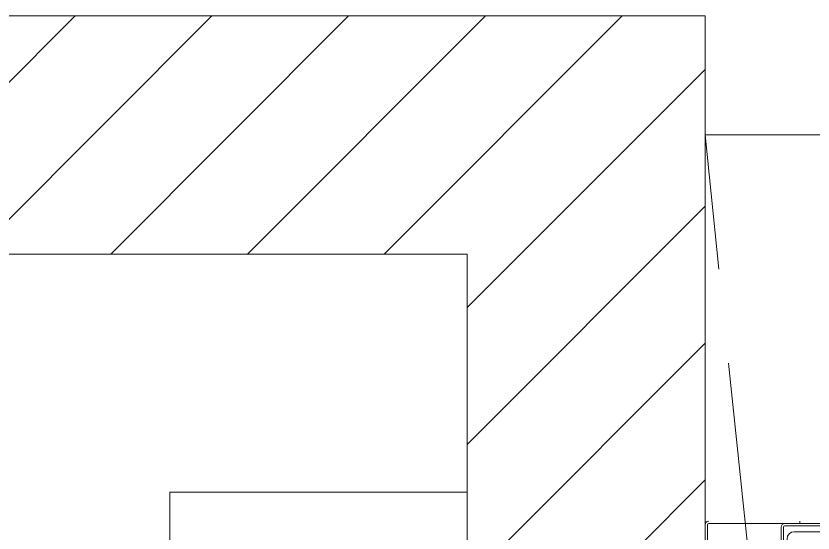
# Model space of a CAD drawing. Header units: millimetres. Extents: x -162958 to 167200, y -450 to 146301.
# Drawn here: x 138070 to 138740, y 134716 to 135150 of the extents above; entities that cross this region are included whole.
import ezdxf

# ---------------------------------------------------------------- set-up
doc = ezdxf.new("R2010")
doc.units = ezdxf.units.MM
doc.linetypes.add('Xr_MB nha xuong CM2$0$Xr_MB nha xuong + VP$0$HIDDEN', pattern=[9.524999999999999, 6.349999999999999, -3.174999999999999])
doc.linetypes.add('Xr_MB nha xuong CM2$0$Xr_MB nha xuong + VP$0$HIDDENX2', pattern=[0.75, 0.5, -0.25])
for name, color, linetype, lineweight in [('Xr_MB nha xuong CM2$0$A-Solid-Wall H', 9, 'Continuous', 18), ('Xr_MB nha xuong CM2$0$A-Solid-WallC', 2, 'Continuous', 5), ('Xr_MB nha xuong CM2$0$Xr_MB nha xuong + VP$0$147CUA', 147, 'Continuous', 5), ('Xr_MB nha xuong CM2$0$Xr_MB nha xuong + VP$0$CJSC.11-Khuat', 169, 'Xr_MB nha xuong CM2$0$Xr_MB nha xuong + VP$0$HIDDENX2', 5), ('Xr_MB nha xuong CM2$0$Xr_MB nha xuong + VP$0$CJSC.2-Tuong', 8, 'Continuous', 5), ('Xr_MB nha xuong CM2$0$Xr_MB nha xuong + VP$0$CJSC.8-Cua', 15, 'Continuous', 5)]:
    doc.layers.add(name, color=color, linetype=linetype, lineweight=lineweight)

# ---------------------------------------------------------------- blocks, each defined once
blk = doc.blocks.new('Xr_MB nha xuong CM2$0$2026Xr_MB nha xuong + VP$0$20240511cua cuon 5x4m')
at = {"layer": 'Xr_MB nha xuong CM2$0$Xr_MB nha xuong + VP$0$147CUA', "color": 0}
for p, q in [((440743.5059297641, 1781270.203916122), (440743.5059297641, 1781236.921398686)), ((440736.7190503737, 1781259.202518442), (440736.7190503737, 1781165.056465852)), ((440738.6862617905, 1781228.990836924), (440738.6862617905, 1781259.202518442)), ((440736.7190503737, 1781241.777711138), (440734.7518389558, 1781241.777711138)), ((440736.7190503737, 1781209.318722748), (440736.7190503737, 1781239.530404267)), ((440762.292798802, 1781228.007231215), (440739.6698674995, 1781228.007231215)), ((440762.292798802, 1781226.040019797), (440739.6698674995, 1781226.040019797)), ((440737.7026560825, 1781164.072860143), (440779.4528082784, 1781164.072860143)), ((440737.7026560825, 1781162.105648725), (440779.4528082784, 1781162.105648725))]:
    blk.add_line(p, q, dxfattribs=at)
for centre, radius, end in [((440749.5059245878, 1781236.921398686), 5.999994823680026, 0), ((440739.6698674995, 1781228.990836924), 2.950817126402398, 270), ((440739.6698674995, 1781228.990836924), 0.9836057088396046, 270), ((440737.7026560825, 1781165.056465852), 2.950817126402398, 270), ((440737.7026560825, 1781165.056465852), 0.9836057088396046, 270)]:
    blk.add_arc(centre, radius, 180, end, dxfattribs=at)
at = {"layer": 'Xr_MB nha xuong CM2$0$Xr_MB nha xuong + VP$0$CJSC.11-Khuat', "linetype": 'Xr_MB nha xuong CM2$0$Xr_MB nha xuong + VP$0$HIDDEN', "ltscale": 25}
blk.add_line((445260.2429716208, 1781662.105648726), (440410.2436418102, 1781162.105648725), dxfattribs=at)
blk.add_lwpolyline([(445260.2429716208, 1781162.105648726), (440410.2436418102, 1781162.105648725), (440410.2436418102, 1781662.105648726), (445260.2429716208, 1781662.105648726)], close=True, dxfattribs=at)
blk = doc.blocks.new('Xr_MB nha xuong CM2$0$2026Xr_MB nha xuong + VP$0$20240511CUA CUON NHANH 5X4M')
at = {"layer": 'Xr_MB nha xuong CM2$0$Xr_MB nha xuong + VP$0$CJSC.11-Khuat', "linetype": 'Xr_MB nha xuong CM2$0$Xr_MB nha xuong + VP$0$HIDDEN', "ltscale": 10}
blk.add_lwpolyline([(533010.08017604, 1692322.355879378), (533010.08017604, 1688022.355879378), (532760.08017604, 1688022.355879378), (532760.08017604, 1692322.355879378)], close=True, dxfattribs=at)
at = {"layer": 'Xr_MB nha xuong CM2$0$Xr_MB nha xuong + VP$0$CJSC.8-Cua', "color": 6}
blk.add_lwpolyline([(533010.08017604, 1692172.355879378), (533010.08017604, 1692322.355879378), (532760.08017604, 1692322.355879378), (532760.08017604, 1692172.355879378)], dxfattribs=at)

msp = doc.modelspace()

# ---------------------------------------------------------------- hatches: boundary and pattern name
at = {"layer": 'Xr_MB nha xuong CM2$0$A-Solid-Wall H'}
h = msp.add_hatch(dxfattribs=at)
h.set_pattern_fill('ANSI31', color=256, scale=650)
h.set_pattern_definition([(45, (-966987.7800000001, -1671222.35), (-57.45242597140698, 57.45242597140698), [])])
h.paths.add_polyline_path([(135349.9999995299, 134950.0153564438), (138449.786279144, 134950.0153565158), (138449.786279144, 127300.0156035323), (142449.7862800586, 127300.0156034326), (142449.7862800586, 127500.0156034327), (138649.786279144, 127500.0156035323), (138649.786279144, 135150.0153565158), (135349.9999995299, 135150.0153564438)])
h.paths.add_polyline_path([(133749.9999995299, 134950.0153564438), (133549.9999996193, 134950.0153564438), (133549.9999996193, 135150.0153565158), (133749.9999995299, 135150.0153565158)])

# ---------------------------------------------------------------- linework, layer by layer
at = {"layer": 'Xr_MB nha xuong CM2$0$A-Solid-WallC'}
msp.add_lwpolyline([(135349.9999995299, 134950.0153564438), (138449.786279144, 134950.0153565158), (138449.786279144, 127300.0156035323), (142449.7862800586, 127300.0156034326), (142449.7862800586, 127500.0156034327), (138649.786279144, 127500.0156035323), (138649.786279144, 135150.0153565158), (135349.9999995299, 135150.0153564438)], close=True, dxfattribs=at)

# ---------------------------------------------------------------- next in the draw order: block references
at = {"layer": 'Xr_MB nha xuong CM2$0$Xr_MB nha xuong + VP$0$CJSC.8-Cua', "rotation": 270}
msp.add_blockref('Xr_MB nha xuong CM2$0$2026Xr_MB nha xuong + VP$0$20240511cua cuon 5x4m', (-1642512.319369582, 575460.2524949242), dxfattribs=at)

# ---------------------------------------------------------------- next in the draw order: block references
at = {"layer": 'Xr_MB nha xuong CM2$0$Xr_MB nha xuong + VP$0$CJSC.2-Tuong'}
msp.add_blockref('Xr_MB nha xuong CM2$0$2026Xr_MB nha xuong + VP$0$20240511CUA CUON NHANH 5X4M', (-394560.2801454103, -1557572.343941321), dxfattribs=at)

doc.saveas('drawing.dxf')
